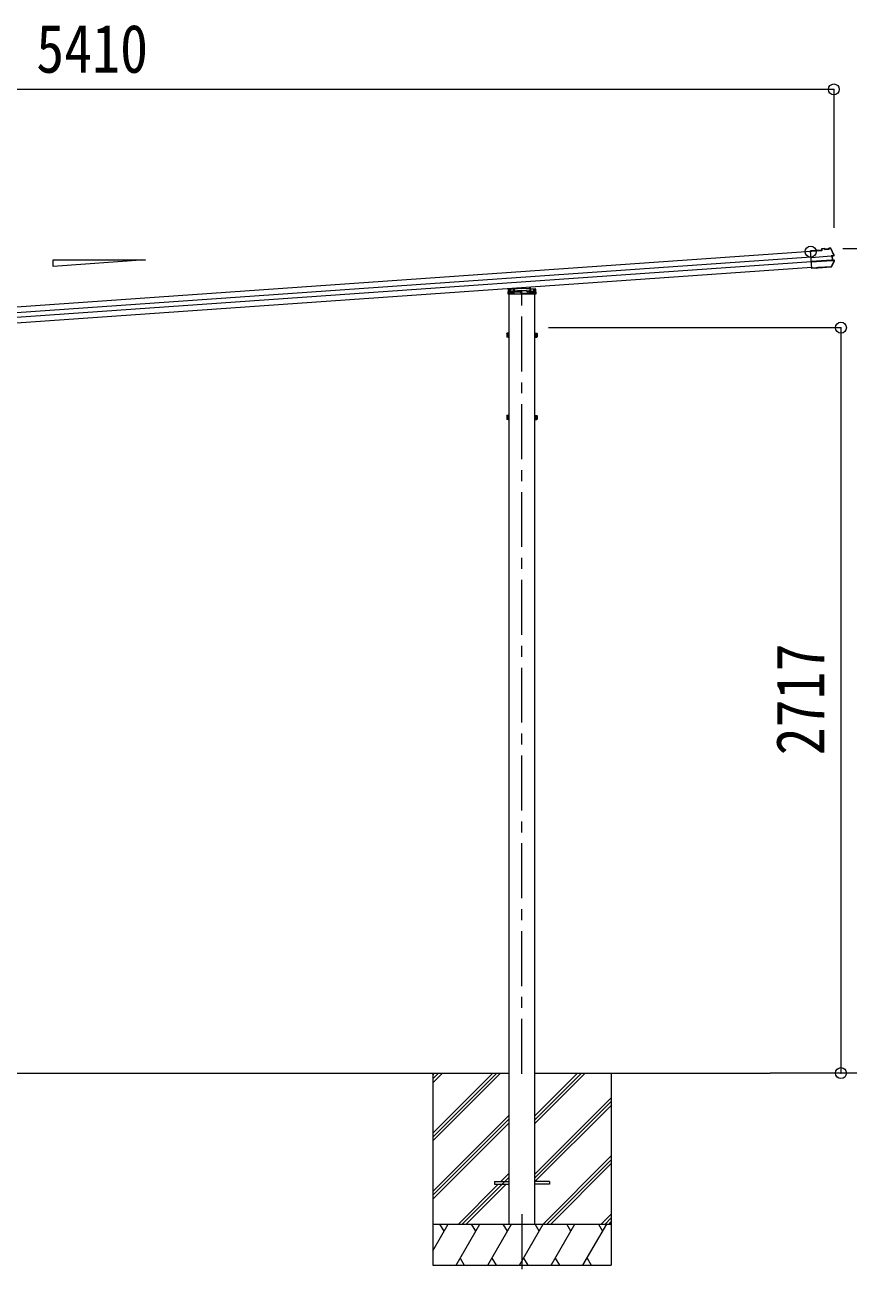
# Model space of a CAD drawing. Units: millimetres at full size, sheet at 1:40. Extents: x -11243 to 11243, y -7760 to 7760.
# Drawn here: x 4378 to 7379, y -5013 to -450 of the extents above; entities that cross this region are included whole.
import ezdxf
from ezdxf.enums import TextEntityAlignment as Align

# ---------------------------------------------------------------- set-up
doc = ezdxf.new("R2010")
doc.units = ezdxf.units.MM
doc.header["$LTSCALE"] = 40
doc.header["$PDMODE"] = 32
doc.header["$PDSIZE"] = 40
doc.linetypes.add('CHAIN1', pattern=[8, 5, -1, 1, -1])
doc.linetypes.add('DASHED1', pattern=[1.8, 1.2, -0.6])
for name, color, linetype, lineweight in [('0-0_0', 7, 'Continuous', 9), ('0-1_本体', 5, 'CHAIN1', 9), ('0-3_ELV2', 4, 'Continuous', 9), ('0-6_OTH_LINE', 6, 'Continuous', 9), ('0-7_SHAPE', 4, 'Continuous', 9)]:
    doc.layers.add(name, color=color, linetype=linetype, lineweight=lineweight)
doc.styles.add('ＭＳ ゴシック', font='')
doc.styles.get('ＭＳ ゴシック').set_extended_font_data('MS Gothic')

msp = doc.modelspace()

# ---------------------------------------------------------------- linework, layer by layer
at = {"layer": '0-0_0'}
for p, q in [((3134.56, -4269.81), (6141.56, -4269.81)), ((5863.06, -4269.81), (5863.06, -4969.81)), ((5863.06, -4488.79), (6082.04, -4269.81)), ((5863.06, -4502.93), (6096.19, -4269.81)), ((5863.06, -4517.07), (6110.33, -4269.81)), ((5863.06, -4304.94), (5898.2, -4269.81)), ((5863.06, -4290.8), (5884.05, -4269.81)), ((5863.06, -4276.66), (5869.91, -4269.81)), ((6234.56, -4453.94), (6418.7, -4269.81)), ((6234.56, -4439.8), (6404.55, -4269.81)), ((6234.56, -4425.66), (6390.41, -4269.81)), ((6234.56, -4269.81), (7091.84, -4269.81)), ((6513.06, -4269.81), (6513.06, -4969.81)), ((6234.56, -4637.79), (6513.06, -4359.29)), ((6234.56, -4651.93), (6513.06, -4373.43)), ((5863.06, -4700.92), (6141.56, -4422.42)), ((6235.33, -4665.31), (6513.06, -4387.57)), ((5863.06, -4715.06), (6141.56, -4436.56)), ((5863.06, -4729.2), (6141.56, -4450.7)), ((6264.67, -4819.81), (6513.06, -4571.42)), ((6278.81, -4819.81), (6513.06, -4585.56)), ((6292.96, -4819.81), (6513.06, -4599.7)), ((5970.45, -4819.81), (6141.56, -4648.69)), ((6110.81, -4665.31), (6141.56, -4634.55)), ((5956.31, -4819.81), (6101.81, -4674.31)), ((5984.59, -4819.81), (6130.09, -4674.31)), ((6476.81, -4819.81), (6513.06, -4783.55)), ((5863.06, -4819.81), (6513.06, -4819.81)), ((5863.06, -4917.06), (5919.21, -4819.81)), ((5904.21, -4845.79), (5889.21, -4819.81)), ((5948.08, -4969.81), (6034.68, -4819.81)), ((6019.68, -4845.79), (6004.68, -4819.81)), ((6063.55, -4969.81), (6150.15, -4819.81)), ((6135.15, -4845.79), (6120.15, -4819.81)), ((6179.02, -4969.81), (6265.62, -4819.81)), ((6250.62, -4845.79), (6235.62, -4819.81)), ((6294.49, -4969.81), (6381.09, -4819.81)), ((6366.09, -4845.79), (6351.09, -4819.81)), ((6409.96, -4969.81), (6496.56, -4819.81)), ((6466.56, -4819.81), (6481.56, -4845.79)), ((6490.95, -4819.81), (6513.06, -4797.69)), ((6505.09, -4819.81), (6513.06, -4811.84)), ((5863.06, -4969.81), (6513.06, -4969.81)), ((5963.08, -4943.83), (5978.08, -4969.81)), ((6078.55, -4943.83), (6093.55, -4969.81)), ((6194.02, -4943.83), (6209.02, -4969.81)), ((6309.49, -4943.83), (6324.49, -4969.81)), ((6424.96, -4943.83), (6439.96, -4969.81))]:
    msp.add_line(p, q, dxfattribs=at)
at = {"layer": '0-1_本体'}
for p, q in [((6188.06, -4272.31), (6188.06, -1397.63)), ((6188.06, -4783.68), (6188.06, -5012.68))]:
    msp.add_line(p, q, dxfattribs=at)
at = {"layer": '0-3_ELV2'}
for p, q in [((7239.75, -1275.92), (2028.67, -1640.32)), ((7278.84, -1270), (7239.53, -1272.75)), ((7244.04, -1337.2), (7239.53, -1272.75)), ((7239.64, -1274.25), (7280.44, -1271.4)), ((7291.4, -1264.72), (7278.53, -1265.62)), ((7278.53, -1265.62), (7278.84, -1270)), ((7291.5, -1266.21), (7280.13, -1267.01)), ((7280.44, -1271.4), (7280.13, -1267.01)), ((7280.13, -1267.01), (7280.71, -1267.6)), ((7281.15, -1272.02), (7280.44, -1271.4)), ((7291.51, -1266.24), (7290.21, -1266.34)), ((7290.21, -1266.34), (7290.35, -1268.3)), ((7290.35, -1268.3), (7307.3, -1267.11)), ((7291.5, -1266.21), (7291.4, -1264.72)), ((7291.4, -1264.72), (7291.6, -1265.32)), ((7291.5, -1266.21), (7291.51, -1266.24)), ((7291.51, -1266.24), (7291.55, -1266.71)), ((7305.89, -1265.71), (7291.55, -1266.71)), ((7295.73, -1266.42), (7295.83, -1267.91)), ((7301.82, -1267.5), (7301.71, -1266)), ((7305.65, -1264.33), (7305.76, -1263.71)), ((7310.94, -1263.35), (7305.76, -1263.71)), ((7305.89, -1265.71), (7305.86, -1265.24)), ((7307.3, -1267.11), (7307.17, -1265.15)), ((7241.17, -1296.23), (2030.09, -1660.63)), ((7242.38, -1313.47), (2031.29, -1677.86)), ((7241.21, -1296.71), (7314.12, -1291.61)), ((7314.2, -1292.84), (7241.29, -1297.94)), ((7315.17, -1306.71), (7242.26, -1311.81)), ((7242.35, -1313.04), (7315.26, -1307.94)), ((7315.61, -1291.51), (7316.52, -1291.44)), ((7315.97, -1292.83), (7316.48, -1292.8)), ((7316.15, -1307.82), (7316.38, -1307.81)), ((7322.43, -1289.86), (7316.52, -1291.44)), ((7316.52, -1291.44), (7317.66, -1307.77)), ((7316.75, -1307.84), (7317.66, -1307.77)), ((7317.44, -1306.44), (7316.93, -1306.47)), ((7317.18, -1292.63), (7318.11, -1292.57)), ((7317.66, -1307.77), (7323.7, -1308.52)), ((7318.15, -1306.5), (7319.08, -1306.44)), ((7243.8, -1333.78), (2032.71, -1698.17)), ((7260.69, -1334.52), (7243.93, -1335.7)), ((7251.49, -1336.28), (7244.01, -1336.8)), ((7260.8, -1336.02), (7244.04, -1337.2)), ((7251.52, -1336.67), (7251.42, -1335.17)), ((7260.69, -1334.52), (7260.87, -1334.14)), ((7260.69, -1334.52), (7260.8, -1336.02)), ((7260.8, -1336.02), (7260.97, -1335.64)), ((7260.87, -1334.14), (7266.85, -1333.73)), ((7260.87, -1334.14), (7260.97, -1335.64)), ((7260.97, -1335.64), (7266.96, -1335.23)), ((7266.85, -1333.73), (7267.08, -1334.08)), ((7314.14, -1330.79), (7267.08, -1334.08)), ((7267.08, -1334.08), (7267.18, -1335.58)), ((7313.32, -1332.35), (7267.18, -1335.58)), ((6139.65, -1411.73), (6188.06, -1408.35)), ((6188.06, -1408.35), (6236.48, -1411.73)), ((6217.88, -1405.81), (6218.17, -1410.45)), ((6237.41, -1412.67), (6238.51, -1430.75)), ((6139.13, -1420.24), (6188.06, -1416.82)), ((6141.56, -4819.81), (6141.56, -1430.75)), ((6188.06, -1416.82), (6237, -1420.24)), ((6234.56, -4819.81), (6234.56, -1430.75)), ((6132.86, -1574.05), (6133.44, -1573.04)), ((6132.86, -1574.05), (6132.86, -1587.05)), ((6132.86, -1587.05), (6133.44, -1588.05)), ((6138.36, -1573.04), (6133.44, -1573.04)), ((6138.36, -1576.79), (6133.44, -1576.79)), ((6138.36, -1584.3), (6133.44, -1584.3)), ((6138.36, -1588.05), (6133.44, -1588.05)), ((6138.36, -1572.84), (6138.36, -1587.85)), ((6139.96, -1573.3), (6138.36, -1573.3)), ((6138.36, -1579.85), (6139.96, -1579.85)), ((6138.36, -1580.85), (6139.96, -1580.85)), ((6138.36, -1587.4), (6139.96, -1587.4)), ((6236.16, -1573.3), (6237.76, -1573.3)), ((6237.76, -1579.85), (6236.16, -1579.85)), ((6237.77, -1580.85), (6236.16, -1580.85)), ((6237.76, -1587.4), (6236.16, -1587.4)), ((6237.76, -1572.84), (6237.76, -1587.85)), ((6237.76, -1572.84), (6242.68, -1572.84)), ((6237.76, -1576.6), (6242.68, -1576.6)), ((6237.76, -1584.1), (6242.68, -1584.1)), ((6237.76, -1587.85), (6242.68, -1587.85)), ((6243.26, -1573.85), (6242.68, -1572.84)), ((6243.26, -1586.85), (6242.68, -1587.85)), ((6243.26, -1573.85), (6243.26, -1586.85)), ((6132.86, -1874.05), (6133.44, -1873.04)), ((6132.86, -1874.05), (6132.86, -1887.05)), ((6132.86, -1887.05), (6133.44, -1888.05)), ((6138.36, -1873.04), (6133.44, -1873.04)), ((6138.36, -1876.79), (6133.44, -1876.79)), ((6138.36, -1884.3), (6133.44, -1884.3)), ((6138.36, -1888.05), (6133.44, -1888.05)), ((6138.36, -1872.84), (6138.36, -1887.85)), ((6139.96, -1873.3), (6138.36, -1873.3)), ((6138.36, -1879.85), (6139.96, -1879.85)), ((6138.36, -1880.85), (6139.96, -1880.85)), ((6138.36, -1887.4), (6139.96, -1887.4)), ((6236.16, -1873.3), (6237.76, -1873.3)), ((6237.76, -1879.85), (6236.16, -1879.85)), ((6237.77, -1880.85), (6236.16, -1880.85)), ((6237.76, -1887.4), (6236.16, -1887.4)), ((6237.76, -1872.84), (6237.76, -1887.85)), ((6237.76, -1872.84), (6242.68, -1872.84)), ((6237.76, -1876.6), (6242.68, -1876.6)), ((6237.76, -1884.1), (6242.68, -1884.1)), ((6237.76, -1887.85), (6242.68, -1887.85)), ((6243.26, -1873.85), (6242.68, -1872.84)), ((6243.26, -1886.85), (6242.68, -1887.85)), ((6243.26, -1873.85), (6243.26, -1886.85)), ((6088.06, -4665.31), (6141.56, -4665.31)), ((6288.06, -4665.31), (6234.56, -4665.31))]:
    msp.add_line(p, q, dxfattribs=at)
at = {"layer": '0-3_ELV2', "linetype": 'DASHED1'}
for p, q in [((6141.67, -1413.6), (6140.62, -1430.75)), ((6188.06, -1410.35), (6141.67, -1413.6)), ((6144.86, -1413.37), (6144.86, -1427.02)), ((6146.06, -1413.29), (6146.06, -1428.75)), ((6157.31, -1421.19), (6157.99, -1410)), ((6160, -1409.86), (6158.73, -1430.75)), ((6234.46, -1413.6), (6188.06, -1410.35)), ((6215.89, -1405.95), (6217.4, -1430.75)), ((6218.17, -1410.45), (6218.82, -1421.19)), ((6230.06, -1413.29), (6230.06, -1428.75)), ((6231.26, -1413.37), (6231.26, -1427.02)), ((6235.51, -1430.75), (6234.46, -1413.6)), ((6139.2, -1420.25), (6236.93, -1420.25)), ((6141.09, -1423.05), (6146.06, -1423.05)), ((6141.14, -1422.25), (6234.99, -1422.25)), ((6188.06, -1418.82), (6141.15, -1422.1)), ((6144.86, -1427.02), (6145.86, -1428.75)), ((6230.26, -1428.75), (6145.86, -1428.75)), ((6147.56, -1421.66), (6147.56, -1428.75)), ((6150.66, -1422.25), (6150.66, -1428.75)), ((6150.79, -1422.25), (6150.79, -1428.75)), ((6151.06, -1421.41), (6151.06, -1428.75)), ((6151.06, -1427.02), (6154.06, -1427.02)), ((6154.06, -1421.2), (6154.06, -1428.75)), ((6162.06, -1420.25), (6162.06, -1422.25)), ((6166.56, -1423.05), (6166.56, -1420.33)), ((6168.06, -1423.05), (6166.56, -1423.05)), ((6168.06, -1420.22), (6168.06, -1423.05)), ((6234.98, -1422.1), (6188.06, -1418.82)), ((6208.06, -1423.05), (6208.06, -1420.22)), ((6208.06, -1423.05), (6209.56, -1423.05)), ((6209.56, -1420.33), (6209.56, -1423.05)), ((6214.06, -1422.25), (6214.06, -1420.25)), ((6222.06, -1421.2), (6222.06, -1428.75)), ((6222.06, -1427.02), (6225.06, -1427.02)), ((6225.06, -1421.41), (6225.06, -1428.75)), ((6225.33, -1422.25), (6225.33, -1428.75)), ((6225.46, -1422.25), (6225.46, -1428.75)), ((6228.56, -1421.66), (6228.56, -1428.75)), ((6230.06, -1423.05), (6235.04, -1423.05)), ((6230.26, -1428.75), (6231.26, -1427.02))]:
    msp.add_line(p, q, dxfattribs=at)
at = {"layer": '0-3_ELV2'}
for points in [[(7311.37, -1264.83), (7305.87, -1265.21), (7305.76, -1263.71)], [(7307.17, -1265.15), (7305.86, -1265.24), (7305.87, -1265.21)], [(7312.52, -1265.48), (7318.04, -1276.7), (7323.28, -1288.07)], [(7324.71, -1310.38), (7319.54, -1320.64), (7314.14, -1330.79)], [(7322.82, -1291.31), (7318.11, -1292.57), (7319.08, -1306.44), (7323.89, -1307.03)], [(7266.85, -1333.73), (7266.96, -1335.23), (7267.18, -1335.58)], [(6238.51, -1430.75), (6137.61, -1430.75), (6138.72, -1412.67)], [(6141.56, -1571.85), (6139.96, -1571.85), (6139.96, -1588.85), (6141.56, -1588.85)], [(6234.56, -1571.85), (6236.16, -1571.85), (6236.16, -1588.85), (6234.56, -1588.85)], [(6141.56, -1871.85), (6139.96, -1871.85), (6139.96, -1888.85), (6141.56, -1888.85)], [(6234.56, -1871.85), (6236.16, -1871.85), (6236.16, -1888.85), (6234.56, -1888.85)], [(6088.06, -4665.31), (6088.06, -4674.31), (6141.56, -4674.31)], [(6288.06, -4665.31), (6288.06, -4674.31), (6234.56, -4674.31)]]:
    msp.add_lwpolyline(points, dxfattribs=at)
for centre, radius, start, end in [((7311.16, -1266.53), 3.19, 26.86597, 94.02466), ((7311.45, -1266.02), 1.2, 26.89869, 94.02902), ((6866.17, -1491.92), 502, 24.03393, 26.8619), ((6875.1, -1090.5), 502, 331.41438, 333.93986), ((7322.09, -1288.6), 1.3, 285.12702, 24.10936), ((7322.1, -1288.6), 2.8, 285, 24.03393), ((7323.54, -1309.81), 1.3, 333.87402, 82.86161), ((7323.55, -1309.81), 2.8, 333.93986, 83), ((7313.1, -1329.17), 3.19, 273.987, 331.41712), ((6139.72, -1412.73), 1, 94, 176.5), ((6236.41, -1412.73), 1, 3.5, 86), ((6139.2, -1421.24), 1, 94, 176.5), ((6236.93, -1421.24), 1, 3.5, 86), ((6145.28, -1580.55), 12.42, 162.41205, 197.58795), ((6136.19, -1574.92), 3.32, 145.61575, 214.38425), ((6136.19, -1586.18), 3.32, 145.61575, 214.38425), ((6239.94, -1574.72), 3.32, 325.61575, 34.38425), ((6230.84, -1580.35), 12.42, 342.41205, 17.58795), ((6239.94, -1585.98), 3.32, 325.61575, 34.38425), ((6145.28, -1880.55), 12.42, 162.41205, 197.58795), ((6136.19, -1874.92), 3.32, 145.61575, 214.38425), ((6136.19, -1886.18), 3.32, 145.61575, 214.38425), ((6239.94, -1874.72), 3.32, 325.61575, 34.38425), ((6230.84, -1880.35), 12.42, 342.41205, 17.58795), ((6239.94, -1885.98), 3.32, 325.61575, 34.38425)]:
    msp.add_arc(centre, radius, start, end, dxfattribs=at)
at = {"layer": '0-3_ELV2', "linetype": 'DASHED1'}
for centre, start, end in [((6139.2, -1421.25), 90, 176.5), ((6236.93, -1421.25), 3.5, 90)]:
    msp.add_arc(centre, 1, start, end, dxfattribs=at)
at = {"layer": '0-3_ELV2'}
for centre, major_axis, ratio, start_param, end_param in [((7280.79, -1268.79), (-0.08, 1.2), 0.052408, 5.1044164, 6.2220988), ((7269.97, -1460.78), (-34.91, 499.28), 0.052408, 5.0964197, 5.1044164), ((7291.82, -1268.5), (-0.22, 3.19), 0.016053, 5.3122341, 6.2220988), ((7305.87, -1267.52), (-0.22, 3.19), 0.016053, 0.0610865, 0.9709512), ((7314.14, -1291.9), (1.5, 0.1), 0.19438, 0.8222243, 1.5707963), ((7314.24, -1293.42), (2.99, 0.21), 0.19438, 0.9410649, 1.5707963), ((7314.14, -1291.9), (1.48, 0.4), 0.014741, 0.0756738, 0.8193583), ((7315.13, -1306.13), (2.99, 0.21), 0.19438, 4.712389, 5.3421204), ((7315.24, -1307.65), (1.5, 0.1), 0.19438, 4.712389, 5.3570179), ((7315.24, -1307.65), (1.52, -0.19), 0.014741, 5.567803, 6.2075115), ((7314.24, -1293.43), (2.95, 0.79), 0.014741, 0.0756738, 0.7041788), ((7315.13, -1306.13), (3.03, -0.37), 0.014741, 5.5790065, 6.2075115)]:
    msp.add_ellipse(centre, major_axis=major_axis, ratio=ratio, start_param=start_param, end_param=end_param, dxfattribs=at)
at = {"layer": '0-6_OTH_LINE'}
for p, q in [((7323.96, -684.72), (1913.96, -684.72)), ((7323.96, -684.72), (7323.96, -1189.69)), ((7800.78, -1265.81), (7356.97, -1265.81)), ((7349.78, -1553.05), (6284.56, -1553.05)), ((7349.78, -1553.05), (7349.78, -4269.81)), ((7800.78, -4269.81), (7091.84, -4269.81))]:
    msp.add_line(p, q, dxfattribs=at)
for p in [(7323.96, -684.72), (7239.75, -1275.92), (7349.78, -1553.05), (7349.78, -4269.81)]:
    msp.add_point(p, dxfattribs=at)
at = {"layer": '0-7_SHAPE'}
for p, q in [((4480.81, -1306.35), (4816.81, -1306.35)), ((4480.81, -1329.84), (4480.81, -1306.35)), ((4816.81, -1306.35), (4480.81, -1329.84))]:
    msp.add_line(p, q, dxfattribs=at)

# ---------------------------------------------------------------- texts
at = {"layer": '0-6_OTH_LINE', "color": 7, "style": 'ＭＳ ゴシック', "width": 0.85}
msp.add_text('5410', height=176, dxfattribs=at).set_placement((4418.96, -676.72), align=Align.BOTTOM_LEFT)
msp.add_text('2717', height=176, rotation=90, dxfattribs=at).set_placement((7341.78, -3111.43), align=Align.BOTTOM_LEFT)

doc.saveas('drawing.dxf')
